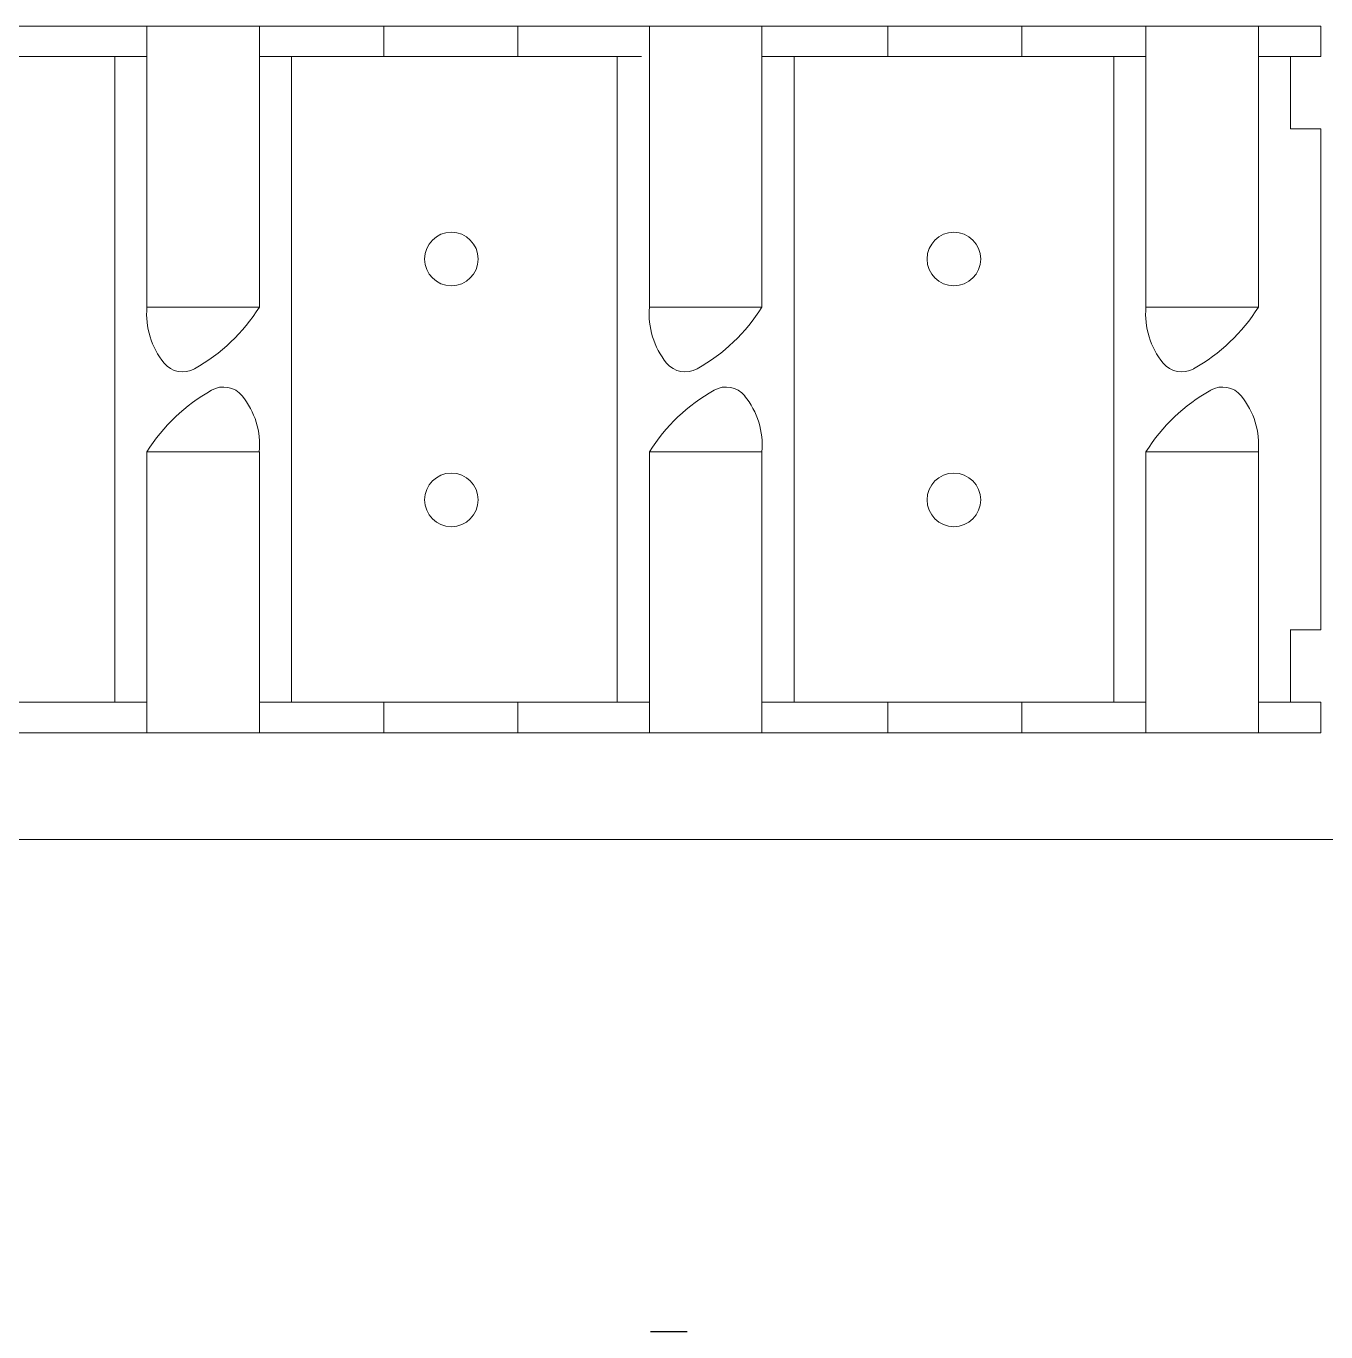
# Model space of a CAD drawing. Header units: millimetres. Extents: x -1589 to 88627, y 12943 to 76663.
# Drawn here: x 19814 to 21070, y 55472 to 56734 of the extents above; entities that cross this region are included whole.
import ezdxf

# ---------------------------------------------------------------- set-up
doc = ezdxf.new("R2010")
doc.units = ezdxf.units.MM
doc.header["$LTSCALE"] = 200
doc.layers.add('7__ALL_ROUNDS', color=7, linetype='Continuous')
doc.layers.add('LINE', color=3, linetype='Continuous', lineweight=0)

# ---------------------------------------------------------------- blocks, each defined once
blk = doc.blocks.new('360 iPatch Cat6 24Port Panel')
at = {"layer": '7__ALL_ROUNDS', "color": 7, "linetype": 'Continuous', "lineweight": 25}
blk.add_line((108616.33, 33181.47), (108612.99, 33181.47), dxfattribs=at)
blk = doc.blocks.new('tr')
at = {"color": 7}
for p, q in [((25.01, 34.15), (241.01, 34.15)), ((127.57, 34.15), (127.57, 6.99)), ((138.45, 34.15), (138.45, 6.99)), ((150.47, 34.15), (150.47, 31.2)), ((163.41, 34.15), (163.41, 31.2)), ((176.14, 34.15), (176.14, 6.99)), ((187.01, 34.15), (187.01, 6.99)), ((199.18, 34.15), (199.18, 31.2)), ((212.11, 34.15), (212.11, 31.2)), ((224.12, 34.15), (224.12, 6.99)), ((234.99, 34.15), (234.99, 6.99)), ((241.01, 34.15), (241.01, 31.2)), ((89.88, 31.2), (127.57, 31.2)), ((124.47, 31.2), (124.47, -31.2)), ((138.45, 31.2), (175.37, 31.2)), ((141.55, 31.2), (141.55, -31.2)), ((173.03, 31.2), (173.03, -31.2)), ((187.01, 31.2), (224.12, 31.2)), ((190.12, 31.2), (190.12, -31.2)), ((221.01, 31.2), (221.01, -31.2)), ((234.99, 31.2), (241.01, 31.2)), ((238.09, 31.2), (238.09, 24.21)), ((238.09, 31.2), (238.09, 24.21)), ((238.09, 24.21), (241.01, 24.21)), ((241.01, 24.21), (241.01, -24.21)), ((127.57, 6.99), (138.45, 6.99)), ((176.14, 6.99), (187.01, 6.99)), ((224.12, 6.99), (234.99, 6.99)), ((127.57, -34.15), (127.57, -6.99)), ((138.45, -6.99), (127.57, -6.99)), ((138.45, -34.15), (138.45, -6.99)), ((187.01, -6.99), (176.14, -6.99)), ((176.14, -34.15), (176.14, -6.99)), ((187.01, -34.15), (187.01, -6.99)), ((234.99, -6.99), (224.12, -6.99)), ((224.12, -34.15), (224.12, -6.99)), ((234.99, -34.15), (234.99, -6.99)), ((238.04, -24.21), (241.01, -24.21)), ((238.09, -24.21), (238.09, -31.2)), ((238.09, -24.21), (238.09, -31.2)), ((89.88, -31.2), (127.57, -31.2)), ((138.45, -31.2), (176.1, -31.2)), ((150.47, -34.15), (150.47, -31.2)), ((163.41, -34.15), (163.41, -31.2)), ((186.98, -31.2), (224.12, -31.2)), ((199.18, -34.15), (199.18, -31.2)), ((212.11, -34.15), (212.11, -31.2)), ((234.99, -31.2), (241.01, -31.2)), ((241.01, -31.2), (241.01, -34.15)), ((25.01, -34.15), (241.01, -34.15)), ((465, -44.45), (18.02, -44.45))]:
    blk.add_line(p, q, dxfattribs=at)
for centre in [(157, 11.64), (205.56, 11.64), (157, -11.64), (205.56, -11.64)]:
    blk.add_circle(centre, 2.59, dxfattribs=at)
for centre, radius, start, end in [((135.04, 6.33), 7.49, 174.9458, 219.2536), ((123.55, 16.38), 17.61, 299.3733, 327.7664), ((183.6, 6.33), 7.49, 174.9458, 219.2536), ((172.12, 16.38), 17.61, 299.3733, 327.7664), ((231.58, 6.33), 7.49, 174.9458, 219.2536), ((220.09, 16.38), 17.61, 299.3733, 327.7664), ((131.04, 3.06), 2.33, 219.327, 299.5682), ((179.6, 3.06), 2.33, 219.327, 299.5682), ((227.58, 3.06), 2.33, 219.327, 299.5682), ((142.47, -16.38), 17.61, 119.3717, 147.768), ((134.98, -3.06), 2.33, 39.327, 119.5682), ((191.03, -16.38), 17.61, 119.3733, 147.7664), ((183.55, -3.06), 2.33, 39.327, 119.5682), ((239.01, -16.38), 17.61, 119.3733, 147.7664), ((231.52, -3.06), 2.33, 39.327, 119.5682), ((130.98, -6.33), 7.49, 354.9458, 39.2536), ((179.54, -6.33), 7.49, 354.9458, 39.2536), ((227.52, -6.33), 7.49, 354.9458, 39.2536)]:
    blk.add_arc(centre, radius, start, end, dxfattribs=at)

msp = doc.modelspace()

# ---------------------------------------------------------------- block references
at = {"ltscale": 2, "xscale": 10.66757734301063, "yscale": 10.66757734301063, "zscale": 10.66757734301063}
msp.add_blockref('360 iPatch Cat6 24Port Panel', (-1138220.2, -298493.5), dxfattribs=at)
at = {"layer": 'LINE', "xscale": 10, "yscale": 10, "zscale": 10}
msp.add_blockref('tr', (18655, 56392.9), dxfattribs=at)

doc.saveas('drawing.dxf')
